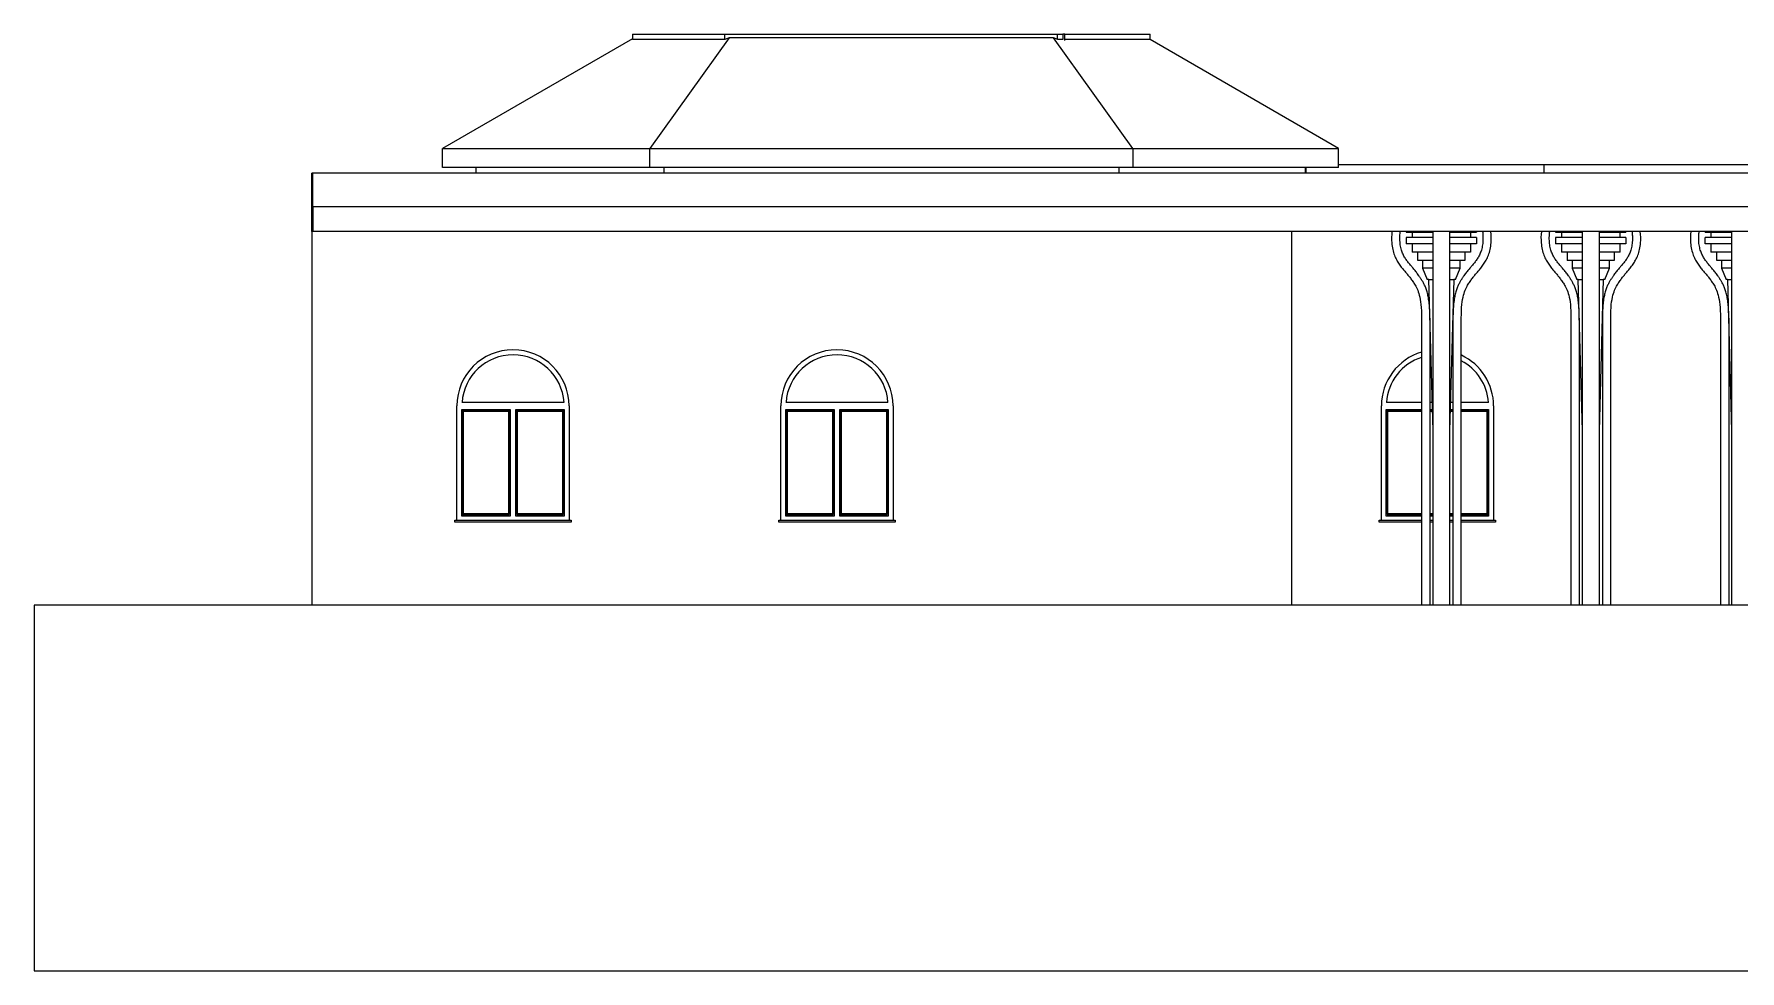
# Model space of a CAD drawing. Header units: millimetres. Extents: x -53558 to 47442, y -9060 to 14600.
# Drawn here: x -53558 to -33035, y -4400 to 6875 of the extents above; entities that cross this region are included whole.
import ezdxf

# ---------------------------------------------------------------- set-up
doc = ezdxf.new("R2010")
doc.units = ezdxf.units.MM
for name, color, linetype, lineweight in [('A-DETL-THIN', 151, 'Continuous', 9), ('A-FLOR', 192, 'Continuous', 9), ('A-GENM', 13, 'Continuous', 9), ('A-GLAZ', 151, 'Continuous', 9), ('A-GLAZ-CWMG', 51, 'Continuous', 9), ('A-ROOF', 132, 'Continuous', 9), ('A-WALL', 113, 'Continuous', 9), ('I-WALL', 2, 'Continuous', 9)]:
    doc.layers.add(name, color=color, linetype=linetype, lineweight=lineweight)

# ---------------------------------------------------------------- blocks, each defined once
blk = doc.blocks.new('Rectangular Mullion - 50 x 150mm-153575-North')
at = {"layer": 'A-GLAZ-CWMG'}
for p, q in [((-41157, 6875), (-41182, 6875)), ((-41157, 6799), (-41157, 6875))]:
    blk.add_line(p, q, dxfattribs=at)
blk = doc.blocks.new('Rectangular Mullion - 50 x 150mm-153514-North')
at = {"layer": 'A-GLAZ-CWMG'}
blk.add_line((-46358, 6875), (-46358, 6811), dxfattribs=at)
blk = doc.blocks.new('Rectangular Mullion - 50 x 150mm-153597-North')
at = {"layer": 'A-GLAZ-CWMG'}
for p in [(-42182, 6875), (-41244, 6809)]:
    blk.add_line(p, (-41244, 6875), dxfattribs=at)
blk = doc.blocks.new('Rectangular Mullion - 50 x 150mm-153598-North')
at = {"layer": 'A-GLAZ-CWMG'}
for p in [(-45422, 6875), (-45246, 6810)]:
    blk.add_line(p, (-45246, 6875), dxfattribs=at)
blk = doc.blocks.new('Rectangular Mullion - 50 x 150mm-153599-North')
at = {"layer": 'A-GLAZ-CWMG'}
for p in [(-41068, 6875), (-40132, 6809)]:
    blk.add_line(p, (-40132, 6875), dxfattribs=at)
blk = doc.blocks.new('Rectangular Mullion - 50 x 150mm-153518-North')
at = {"layer": 'A-GLAZ-CWMG'}
blk.add_line((-40132, 6809), (-40132, 6875), dxfattribs=at)
blk = doc.blocks.new('Rectangular Mullion - 50 x 150mm-153600-North')
at = {"layer": 'A-GLAZ-CWMG'}
blk.add_line((-41157, 6875), (-41068, 6875), dxfattribs=at)
blk = doc.blocks.new('Rectangular Mullion - 50 x 150mm-153603-North')
at = {"layer": 'A-GLAZ-CWMG'}
for p, q in [((-41244, 6809), (-41244, 6875)), ((-41244, 6875), (-41182, 6875)), ((-41182, 6875), (-41182, 6809))]:
    blk.add_line(p, q, dxfattribs=at)
blk = doc.blocks.new('Rectangular Mullion - 50 x 150mm-153523-North')
at = {"layer": 'A-GLAZ-CWMG'}
for q in [(-46157, 6875), (-46358, 6811)]:
    blk.add_line((-46358, 6875), q, dxfattribs=at)
blk = doc.blocks.new('Rectangular Mullion - 50 x 150mm-153525-North')
at = {"layer": 'A-GLAZ-CWMG'}
blk.add_line((-46157, 6875), (-45422, 6875), dxfattribs=at)
blk = doc.blocks.new('Rectangular Mullion - 50 x 150mm-153604-North')
at = {"layer": 'A-GLAZ-CWMG'}
for p, q in [((-45246, 6810), (-45246, 6875)), ((-45246, 6875), (-45182, 6875))]:
    blk.add_line(p, q, dxfattribs=at)
blk = doc.blocks.new('Rectangular Mullion - 50 x 150mm-153463-North')
at = {"layer": 'A-GLAZ-CWMG'}
blk.add_line((-45182, 6875), (-44182, 6875), dxfattribs=at)
blk = doc.blocks.new('Arched _2_ - Arched _2_-V3-North')
at = {"layer": 'A-GLAZ'}
for p, q in [((-37289, 1075), (-37289, 2357)), ((-37289, 2357), (-36865, 2357)), ((-36865, 2443), (-37287, 2443)), ((-37279, 2345), (-37279, 1093)), ((-37279, 2345), (-36865, 2345)), ((-37269, 2335), (-37279, 2345)), ((-37269, 1103), (-37269, 2335)), ((-37269, 2335), (-36865, 2335)), ((-36736, 2443), (-36765, 2443)), ((-36765, 2357), (-36734, 2357)), ((-36765, 2345), (-36734, 2345)), ((-36765, 2335), (-36733, 2335)), ((-36521, 2335), (-36487, 2335)), ((-36520, 2357), (-36487, 2357)), ((-36520, 2345), (-36487, 2345)), ((-36487, 2443), (-36518, 2443)), ((-36060, 2443), (-36387, 2443)), ((-36387, 2357), (-36059, 2357)), ((-36387, 2345), (-36068, 2345)), ((-36387, 2335), (-36079, 2335)), ((-36068, 2345), (-36079, 2335)), ((-36079, 2335), (-36079, 1103)), ((-36068, 1093), (-36068, 2345)), ((-36059, 2357), (-36059, 1075)), ((-36729, 2161), (-36729, 1103)), ((-36865, 1075), (-37289, 1075)), ((-37279, 1093), (-37269, 1103)), ((-37279, 1093), (-36865, 1093)), ((-36865, 1103), (-37269, 1103)), ((-36729, 1103), (-36765, 1103)), ((-36765, 1093), (-36727, 1093)), ((-36727, 1075), (-36765, 1075)), ((-36727, 1101), (-36729, 1103)), ((-36487, 1103), (-36527, 1103)), ((-36527, 1093), (-36487, 1093)), ((-36487, 1075), (-36527, 1075)), ((-36079, 1103), (-36387, 1103)), ((-36387, 1093), (-36068, 1093)), ((-36059, 1075), (-36387, 1075)), ((-36068, 1093), (-36079, 1103)), ((-37374, 1025), (-36865, 1025)), ((-37374, 1000), (-37374, 1025)), ((-36865, 1000), (-37374, 1000)), ((-36765, 1025), (-36727, 1025)), ((-36727, 1000), (-36765, 1000)), ((-36527, 1025), (-36487, 1025)), ((-36487, 1000), (-36527, 1000)), ((-36387, 1025), (-35974, 1025)), ((-35974, 1000), (-36387, 1000)), ((-35974, 1025), (-35974, 1000))]:
    blk.add_line(p, q, dxfattribs=at)
for start, end in [(108.1599, 175.9907), (97.3153, 98.5433), (72.3051, 73.838), (4.0093, 62.1593)]:
    blk.add_arc((-36674, 2400), 615, start, end, dxfattribs=at)
blk = doc.blocks.new('Arched _2_ - Arched _2_-211956-North')
at = {"layer": 'A-GLAZ'}
for p, q in [((-20644, 1075), (-20644, 2357)), ((-20644, 2357), (-20062, 2357)), ((-19416, 2443), (-20643, 2443)), ((-20635, 2345), (-20635, 1093)), ((-20635, 2345), (-20074, 2345)), ((-20624, 2335), (-20635, 2345)), ((-20624, 1103), (-20624, 2335)), ((-20624, 2335), (-20084, 2335)), ((-20074, 2345), (-20084, 2335)), ((-20084, 2335), (-20084, 1103)), ((-20074, 1093), (-20074, 2345)), ((-20062, 2357), (-20062, 1075)), ((-19996, 1075), (-19996, 2357)), ((-19996, 2357), (-19414, 2357)), ((-19985, 2345), (-19985, 1093)), ((-19985, 2345), (-19424, 2345)), ((-19974, 2335), (-19985, 2345)), ((-19974, 1103), (-19974, 2335)), ((-19974, 2335), (-19434, 2335)), ((-19424, 2345), (-19434, 2335)), ((-19434, 2335), (-19434, 1103)), ((-19424, 1093), (-19424, 2345)), ((-19414, 2357), (-19414, 1075)), ((-20062, 1075), (-20644, 1075)), ((-20635, 1093), (-20624, 1103)), ((-20635, 1093), (-20074, 1093)), ((-20084, 1103), (-20624, 1103)), ((-20074, 1093), (-20084, 1103)), ((-19414, 1075), (-19996, 1075)), ((-19985, 1093), (-19974, 1103)), ((-19985, 1093), (-19424, 1093)), ((-19434, 1103), (-19974, 1103)), ((-19424, 1093), (-19434, 1103)), ((-20729, 1025), (-19329, 1025)), ((-20729, 1000), (-20729, 1025)), ((-19329, 1000), (-20729, 1000)), ((-19329, 1025), (-19329, 1000))]:
    blk.add_line(p, q, dxfattribs=at)
blk.add_arc((-20029, 2400), 615, 4.0093, 175.9907, dxfattribs=at)
blk = doc.blocks.new('Family8 - COLUMN-V4-North')
at = {"layer": 'A-GENM'}
for p, q in [((-37052, 4500), (-37052, 4490)), ((-37052, 4426), (-37052, 4351)), ((-37050, 4490), (-36727, 4490)), ((-36727, 4426), (-37050, 4426)), ((-36727, 4351), (-37050, 4351)), ((-36980, 4490), (-36980, 4426)), ((-36980, 4351), (-36980, 4251)), ((-36527, 4490), (-36204, 4490)), ((-36204, 4426), (-36527, 4426)), ((-36204, 4351), (-36527, 4351)), ((-36273, 4426), (-36273, 4490)), ((-36273, 4251), (-36273, 4351)), ((-36202, 4490), (-36202, 4500)), ((-36202, 4351), (-36202, 4426)), ((-36727, 4251), (-36979, 4251)), ((-36912, 4251), (-36912, 4152)), ((-36727, 4152), (-36910, 4152)), ((-36852, 4152), (-36852, 4057)), ((-36275, 4251), (-36527, 4251)), ((-36344, 4152), (-36527, 4152)), ((-36402, 4057), (-36402, 4152)), ((-36342, 4152), (-36342, 4251)), ((-36852, 4057), (-36796, 3923)), ((-36727, 4057), (-36852, 4057)), ((-36778, 3923), (-36796, 3923)), ((-36727, 2100), (-36777, 3923)), ((-36777, 3923), (-36727, 3923)), ((-36402, 4057), (-36527, 4057)), ((-36477, 3923), (-36527, 2100)), ((-36527, 3923), (-36477, 3923)), ((-36458, 3923), (-36476, 3923)), ((-36458, 3923), (-36402, 4057)), ((-36865, 3456), (-36865, 0)), ((-36765, 3456), (-36765, 0)), ((-36727, 0), (-36727, 3456)), ((-36527, 3456), (-36527, 0)), ((-36487, 3456), (-36487, 0)), ((-36387, 0), (-36387, 3456))]:
    blk.add_line(p, q, dxfattribs=at)
for points, knots in [([(-37221, 4500), (-37227, 4451), (-37228, 4375), (-37213, 4282), (-37193, 4213), (-37165, 4154), (-37134, 4103), (-37100, 4059), (-37067, 4020), (-37036, 3984), (-37007, 3948), (-36983, 3916), (-36964, 3887), (-36949, 3865), (-36934, 3840), (-36914, 3801), (-36891, 3739), (-36870, 3628), (-36865, 3521), (-36865, 3456)], [-2.569216, -2.569216, -2.569216, -2.569216, -2.321029, -2.155241, -1.989453, -1.823666, -1.657878, -1.49209, -1.326302, -1.160515, -0.994727, -0.828939, -0.746045, -0.663151, -0.580257, -0.497363, -0.331576, -0.165788, 0, 0, 0, 0]), ([(-36765, 3456), (-36765, 3524), (-36769, 3609), (-36782, 3701), (-36794, 3760), (-36810, 3810), (-36828, 3853), (-36844, 3883), (-36856, 3904), (-36863, 3916), (-36868, 3924), (-36874, 3933), (-36881, 3943), (-36889, 3955), (-36899, 3970), (-36912, 3988), (-36928, 4009), (-36944, 4028), (-36959, 4048), (-36972, 4063), (-36983, 4076), (-36994, 4089), (-37007, 4104), (-37023, 4123), (-37037, 4142), (-37056, 4167), (-37073, 4195), (-37088, 4225), (-37098, 4249), (-37107, 4276), (-37115, 4305), (-37121, 4337), (-37126, 4383), (-37127, 4437), (-37123, 4482), (-37121, 4500)], [0, 0, 0, 0, 0.165788, 0.248682, 0.331576, 0.414469, 0.497363, 0.580257, 0.621704, 0.663151, 0.683875, 0.704598, 0.746045, 0.787492, 0.828939, 0.911833, 0.994727, 1.077621, 1.160515, 1.243408, 1.284855, 1.326302, 1.409196, 1.49209, 1.574984, 1.657878, 1.823666, 1.90656, 1.989453, 2.072347, 2.155241, 2.238135, 2.321029, 2.486817, 2.590779, 2.590779, 2.590779, 2.590779]), ([(-36727, 3456), (-36727, 3521), (-36727, 3628), (-36727, 3739), (-36727, 3801), (-36727, 3840), (-36727, 3865), (-36727, 3887), (-36727, 3916), (-36727, 3948), (-36727, 3984), (-36727, 4020), (-36727, 4059), (-36727, 4103), (-36727, 4154), (-36727, 4213), (-36727, 4282), (-36727, 4375), (-36727, 4451), (-36727, 4500)], [0, 0, 0, 0, 0.165788, 0.331576, 0.497363, 0.580257, 0.663151, 0.746045, 0.828939, 0.994727, 1.160515, 1.326302, 1.49209, 1.657878, 1.823666, 1.989453, 2.155241, 2.321029, 2.569216, 2.569216, 2.569216, 2.569216]), ([(-36527, 4500), (-36527, 4451), (-36527, 4375), (-36527, 4282), (-36527, 4213), (-36527, 4154), (-36527, 4103), (-36527, 4059), (-36527, 4020), (-36527, 3984), (-36527, 3948), (-36527, 3916), (-36527, 3887), (-36527, 3865), (-36527, 3840), (-36527, 3801), (-36527, 3739), (-36527, 3628), (-36527, 3521), (-36527, 3456)], [-2.569216, -2.569216, -2.569216, -2.569216, -2.321029, -2.155241, -1.989453, -1.823666, -1.657878, -1.49209, -1.326302, -1.160515, -0.994727, -0.828939, -0.746045, -0.663151, -0.580257, -0.497363, -0.331576, -0.165788, 0, 0, 0, 0]), ([(-36131, 4500), (-36129, 4482), (-36125, 4437), (-36126, 4383), (-36131, 4337), (-36137, 4305), (-36145, 4276), (-36154, 4249), (-36164, 4225), (-36179, 4195), (-36196, 4167), (-36215, 4142), (-36229, 4123), (-36245, 4104), (-36258, 4089), (-36269, 4076), (-36280, 4063), (-36293, 4048), (-36308, 4028), (-36324, 4009), (-36340, 3988), (-36353, 3970), (-36363, 3955), (-36371, 3943), (-36378, 3933), (-36384, 3924), (-36389, 3916), (-36396, 3904), (-36408, 3883), (-36424, 3853), (-36442, 3810), (-36457, 3760), (-36470, 3701), (-36483, 3609), (-36487, 3524), (-36487, 3456)], [-2.590779, -2.590779, -2.590779, -2.590779, -2.486817, -2.321029, -2.238135, -2.155241, -2.072347, -1.989453, -1.90656, -1.823666, -1.657878, -1.574984, -1.49209, -1.409196, -1.326302, -1.284855, -1.243408, -1.160515, -1.077621, -0.994727, -0.911833, -0.828939, -0.787492, -0.746045, -0.704598, -0.683875, -0.663151, -0.621704, -0.580257, -0.497363, -0.414469, -0.331576, -0.248682, -0.165788, 0, 0, 0, 0]), ([(-36387, 3456), (-36387, 3521), (-36382, 3628), (-36361, 3739), (-36338, 3801), (-36318, 3840), (-36303, 3865), (-36288, 3887), (-36269, 3916), (-36245, 3948), (-36216, 3984), (-36185, 4020), (-36152, 4059), (-36118, 4103), (-36087, 4154), (-36059, 4213), (-36039, 4282), (-36024, 4375), (-36025, 4451), (-36031, 4500)], [0, 0, 0, 0, 0.165788, 0.331576, 0.497363, 0.580257, 0.663151, 0.746045, 0.828939, 0.994727, 1.160515, 1.326302, 1.49209, 1.657878, 1.823666, 1.989453, 2.155241, 2.321029, 2.569216, 2.569216, 2.569216, 2.569216])]:
    blk.add_open_spline(points, degree=3, knots=knots, dxfattribs=at)

msp = doc.modelspace()

# ---------------------------------------------------------------- linework, layer by layer
at = {"layer": 'A-DETL-THIN'}
for p, q in [((17980.331, 0), (-53558.463, 0)), ((-53558.463, 0), (-53558.463, -4400)), ((-53558.463, -4400), (47441.537, -4400))]:
    msp.add_line(p, q, dxfattribs=at)
at = {"layer": 'A-FLOR'}
for p, q in [((-50206.802, 4800), (-14525.353, 4800)), ((-50206.802, 4800), (-50206.802, 4500)), ((-14525.353, 4500), (-50206.802, 4500))]:
    msp.add_line(p, q, dxfattribs=at)
at = {"layer": 'A-ROOF'}
for p, q in [((-46357.726, 6819.455), (-48643.089, 5500)), ((-45246.078, 6809.755), (-46357.726, 6810.698)), ((-45195.882, 6830.226), (-46148.835, 5500)), ((-45195.882, 6830.226), (-45246.078, 6809.755)), ((-41294.794, 6830.226), (-45195.882, 6830.226)), ((-41240.731, 6808.155), (-41294.794, 6830.226)), ((-40340.439, 5500), (-41294.794, 6830.226)), ((-41181.866, 6809.291), (-41242.123, 6809.291)), ((-41242.123, 6809.291), (-41240.731, 6808.155)), ((-40131.866, 6809.291), (-41156.866, 6809.291)), ((-37864.108, 5500), (-40131.866, 6809.291)), ((-48643.089, 5500), (-37864.108, 5500)), ((-48643.089, 5269.06), (-48643.089, 5500)), ((-46148.835, 5269.06), (-46148.835, 5500)), ((-40340.439, 5500), (-40340.439, 5269.06)), ((-37864.108, 5269.06), (-37864.108, 5500)), ((-37864.108, 5269.06), (-48643.089, 5269.06))]:
    msp.add_line(p, q, dxfattribs=at)
at = {"layer": 'A-WALL'}
for p, q in [((-48243.089, 5269.06), (-48243.089, 5200)), ((-45983.393, 5269.06), (-45983.393, 5200)), ((-40506.124, 5269.06), (-40506.124, 5200)), ((-38264.108, 5269.06), (-38264.108, 5200)), ((-50206.802, 4500), (-50218.802, 4500)), ((-50218.802, 4500), (-50218.802, 0)), ((-38424.794, 0), (-38424.794, 4500)), ((-48471.802, 1025), (-48471.802, 2400)), ((-47121.802, 2400), (-47121.802, 1025)), ((-44573.794, 1025), (-44573.794, 2400)), ((-43223.794, 2400), (-43223.794, 1025)), ((-37348.623, 1025), (-37348.623, 2400)), ((-35998.623, 2400), (-35998.623, 1025))]:
    msp.add_line(p, q, dxfattribs=at)
for centre, start, end in [((-47796.802, 2400), 0, 180), ((-43898.794, 2400), 0, 180), ((-36673.623, 2400), 106.4982084, 180), ((-36673.623, 2400), 96.8147212, 97.7900814), ((-36673.623, 2400), 73.9166253, 75.1368682), ((-36673.623, 2400), 0, 64.8285071)]:
    msp.add_arc(centre, 675, start, end, dxfattribs=at)
at = {"layer": 'I-WALL'}
for p, q in [((-14525.353, 5200), (-50218.802, 5200)), ((-50218.802, 4500), (-50218.802, 5200)), ((-50206.802, 4800), (-50206.802, 5200)), ((-38256.079, 5269.06), (-38256.079, 5200)), ((-28217.72, 5300), (-37864.108, 5300)), ((-35391.486, 5200), (-35391.486, 5300))]:
    msp.add_line(p, q, dxfattribs=at)

# ---------------------------------------------------------------- block references
at = {"layer": 'A-GENM'}
for p in [(0, 0), (1797.836, 0), (3595.672, 0)]:
    msp.add_blockref('Family8 - COLUMN-V4-North', p, dxfattribs=at)
at = {"layer": 'A-GLAZ'}
for name, p in [('Arched _2_ - Arched _2_-211956-North', (-27767.307, 0)), ('Arched _2_ - Arched _2_-211956-North', (-23869.299, 0)), ('Arched _2_ - Arched _2_-V3-North', (0, 0))]:
    msp.add_blockref(name, p, dxfattribs=at)
at = {"layer": 'A-GLAZ-CWMG'}
for name, p in [('Rectangular Mullion - 50 x 150mm-153514-North', (0, 0)), ('Rectangular Mullion - 50 x 150mm-153523-North', (0, 0)), ('Rectangular Mullion - 50 x 150mm-153525-North', (0, 0)), ('Rectangular Mullion - 50 x 150mm-153598-North', (0, 0)), ('Rectangular Mullion - 50 x 150mm-153604-North', (0, 0)), ('Rectangular Mullion - 50 x 150mm-153463-North', (0, 0)), ('Rectangular Mullion - 50 x 150mm-153463-North', (1000, 0)), ('Rectangular Mullion - 50 x 150mm-153463-North', (2000, 0)), ('Rectangular Mullion - 50 x 150mm-153597-North', (0, 0)), ('Rectangular Mullion - 50 x 150mm-153603-North', (0, 0)), ('Rectangular Mullion - 50 x 150mm-153575-North', (0, 0)), ('Rectangular Mullion - 50 x 150mm-153600-North', (0, 0)), ('Rectangular Mullion - 50 x 150mm-153599-North', (0, 0)), ('Rectangular Mullion - 50 x 150mm-153518-North', (0, 0))]:
    msp.add_blockref(name, p, dxfattribs=at)

doc.saveas('drawing.dxf')
